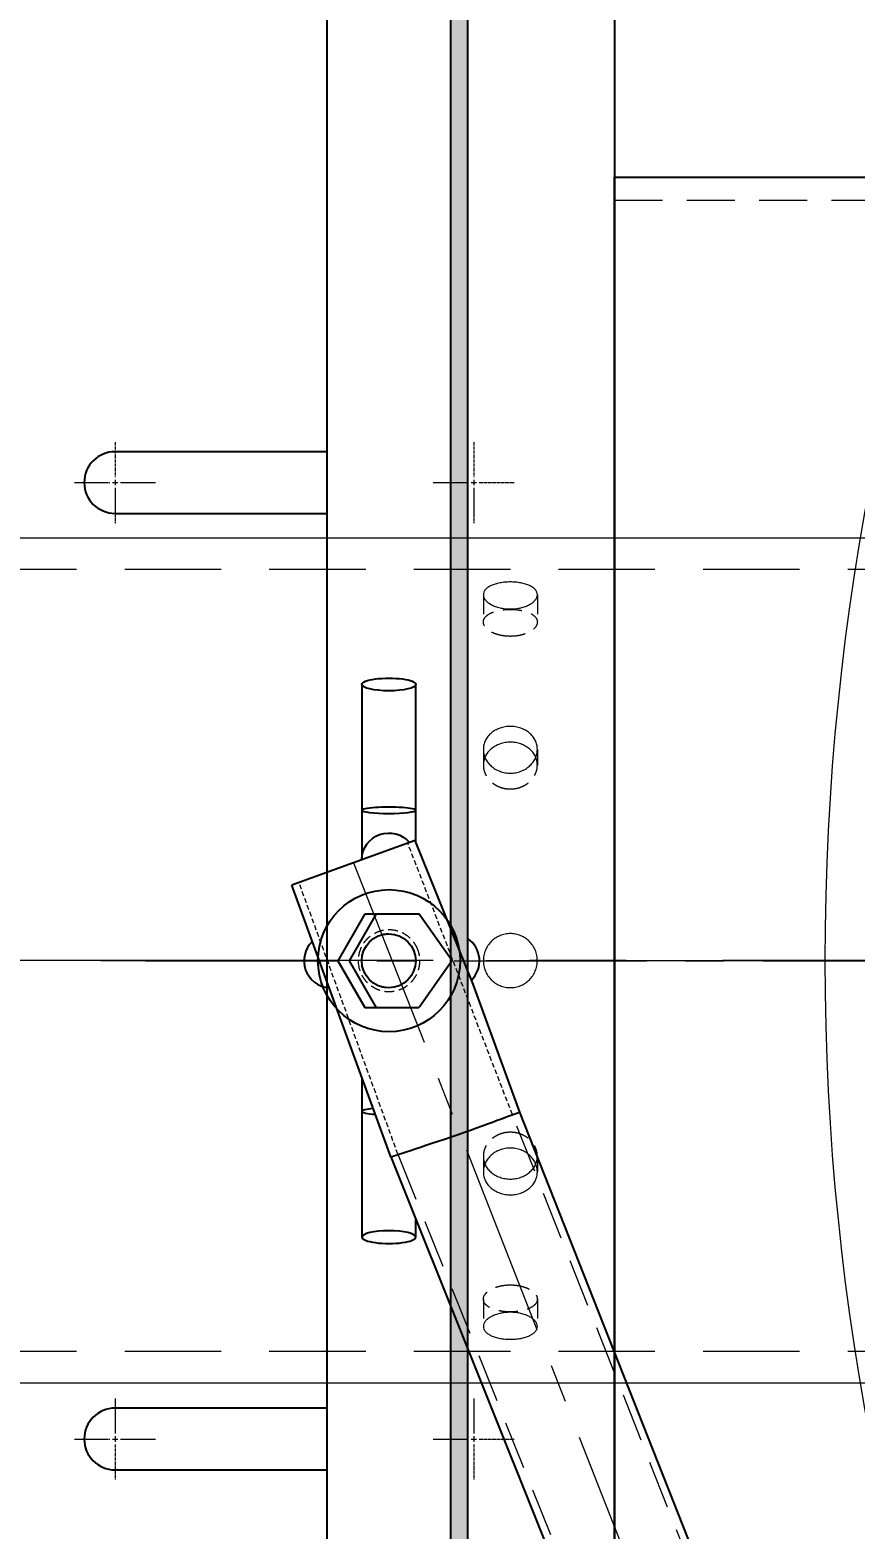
# Model space of a CAD drawing. Header units: millimetres. Extents: x -46397 to 283259, y -8690 to 23983.
# Drawn here: x 2548.6 to 2762.5, y 720 to 1108.6 of the extents above; entities that cross this region are included whole.
import ezdxf

# ---------------------------------------------------------------- set-up
doc = ezdxf.new("R2010")
doc.units = ezdxf.units.MM
for name, pattern in [('CENTER', [2, 1.25, -0.25, 0.25, -0.25]), ('CENTER2', [1.125, 0.75, -0.125, 0.125, -0.125]), ('HIDDEN', [0.375, 0.25, -0.125]), ('HIDDENX2', [0.75, 0.5, -0.25])]:
    doc.linetypes.add(name, pattern=pattern)
doc.layers.get('Defpoints').update_dxf_attribs({"lineweight": 0})
for name, color, linetype, lineweight in [('AM_8', 1, 'Continuous', 25), ('DUONGDAM', 7, 'Continuous', 25), ('DUONGDIM', 253, 'Continuous', 15), ('DUONGTAM', 1, 'CENTER', 0), ('Long_AM_Hidden', 4, 'HIDDEN', 9), ('Long_AM_Visible', 30, 'Continuous', 25), ('Long_Centerline', 1, 'CENTER', 9), ('mDƯỜNG TÂM', 8, 'CENTER', 0), ('PH-133D', 8, 'HIDDEN', 9), ('PHANTOM 2', 8, 'Continuous', 0), ('PV-133D', 7, 'Continuous', 9)]:
    doc.layers.add(name, color=color, linetype=linetype, lineweight=lineweight)
doc.layers.add('flashshoot', color=7, linetype='Continuous')
doc.styles.add('GHI CHÚ 1', font='isocp_IV25.ttf', dxfattribs={"width": 0.8})
doc.dimstyles.new('1-30SCALE', dxfattribs={"dimtxt": 75, "dimasz": 75, "dimexe": 37.5, "dimexo": 30, "dimgap": 30, "dimtad": 1, "dimtoh": 1, "dimdec": 0, "dimdsep": 46, "dimtxsty": 'GHI CHÚ 1', "dimcen": 0.09, "dimclrd": 256, "dimclre": 256, "dimclrt": 2, "dimadec": 0, "dimazin": 0, "dimtfac": 1, "dimtdec": 0, "dimtofl": 0, "dimtmove": 0, "dimatfit": 3, "dimfxl": 1, "dimlwd": 0, "dimlwe": 0, "dimarcsym": 0})

# ---------------------------------------------------------------- blocks, each defined once
blk = doc.blocks.new('A$C87972526')
at = {"color": 5, "linetype": 'Continuous', "lineweight": 0}
blk.add_circle((0, 2.34), 656, dxfattribs=at)
blk = doc.blocks.new('*U2579')
at = {"layer": 'mDƯỜNG TÂM', "color": 0, "linetype": 'CENTER2', "transparency": 16777216}
for p, q in [((0, 1.4), (0, 10.5)), ((-10.5, 0), (-1.4, 0)), ((1.4, 0), (10.5, 0)), ((0, -10.5), (0, -1.4))]:
    blk.add_line(p, q, dxfattribs=at)
at = {"layer": 'mDƯỜNG TÂM', "color": 0, "linetype": 'Continuous', "transparency": 16777216}
for p, q in [((-0.7, 0), (0.7, 0)), ((0, -0.7), (0, 0.7))]:
    blk.add_line(p, q, dxfattribs=at)
blk = doc.blocks.new('*U2580')
at = {"layer": 'mDƯỜNG TÂM', "color": 0, "linetype": 'CENTER2', "transparency": 16777216}
for p, q in [((0, 1.4), (0, 10.5)), ((-10.5, 0), (-1.4, 0)), ((1.4, 0), (10.5, 0)), ((0, -10.5), (0, -1.4))]:
    blk.add_line(p, q, dxfattribs=at)
at = {"layer": 'mDƯỜNG TÂM', "color": 0, "linetype": 'Continuous', "transparency": 16777216}
for p, q in [((-0.7, 0), (0.7, 0)), ((0, -0.7), (0, 0.7))]:
    blk.add_line(p, q, dxfattribs=at)
blk = doc.blocks.new('*U1808')
at = {"layer": 'mDƯỜNG TÂM', "color": 0, "linetype": 'CENTER2', "transparency": 16777216}
for p, q in [((0, 1.4), (0, 10.5)), ((-10.5, 0), (-1.4, 0)), ((1.4, 0), (10.5, 0)), ((0, -10.5), (0, -1.4))]:
    blk.add_line(p, q, dxfattribs=at)
at = {"layer": 'mDƯỜNG TÂM', "color": 0, "linetype": 'Continuous', "transparency": 16777216}
for p, q in [((-0.7, 0), (0.7, 0)), ((0, -0.7), (0, 0.7))]:
    blk.add_line(p, q, dxfattribs=at)
blk = doc.blocks.new('*U1809')
at = {"layer": 'mDƯỜNG TÂM', "color": 0, "linetype": 'CENTER2', "transparency": 16777216}
for p, q in [((0, 1.4), (0, 10.5)), ((-10.5, 0), (-1.4, 0)), ((1.4, 0), (10.5, 0)), ((0, -10.5), (0, -1.4))]:
    blk.add_line(p, q, dxfattribs=at)
at = {"layer": 'mDƯỜNG TÂM', "color": 0, "linetype": 'Continuous', "transparency": 16777216}
for p, q in [((-0.7, 0), (0.7, 0)), ((0, -0.7), (0, 0.7))]:
    blk.add_line(p, q, dxfattribs=at)
blk = doc.blocks.new('MH2.1')
at = {"layer": 'AM_8'}
blk.add_hatch(color=256, dxfattribs=at).paths.add_polyline_path([(290, -751), (-290, -751), (-290, -755.5), (290, -755.5)])
at = {"layer": 'DUONGDAM', "ltscale": 20}
for p, q in [((-12.2, -763.61), (-0.04, -755.09)), ((-0.04, -755.09), (12.12, -763.61)), ((-12.2, -777.65), (-12.2, -763.61)), ((12.13, -777.74), (12.13, -763.7)), ((-0.01, -781.75), (-12.17, -774.73)), ((12.15, -774.73), (-0.01, -781.75)), ((-12.19, -777.74), (-0.03, -784.76)), ((-0.03, -784.76), (12.13, -777.74))]:
    blk.add_line(p, q, dxfattribs=at)
blk.add_circle((-0.03, -771.46), 18.42, dxfattribs=at)
blk.add_arc((0, -755), 7, 44.5913, 145.1501, dxfattribs=at)
at = {"layer": 'DUONGDAM', "ltscale": 20, "extrusion": (0, 0, -1)}
blk.add_ellipse((0, -771.54), major_axis=(-7, 0), ratio=1, start_param=-4.712389, end_param=1.570796, dxfattribs=at)
at = {"layer": 'DUONGDIM'}
blk.add_lwpolyline([(-290, -751), (290, -751), (290, -755.5), (-290, -755.5)], close=True, dxfattribs=at)
at = {"layer": 'Long_AM_Hidden', "ltscale": 50}
for p, q in [((298.62, -637.14), (39.91, -739.46)), ((50.17, -769.15), (308.88, -665.33))]:
    blk.add_line(p, q, dxfattribs=at)
at = {"layer": 'Long_AM_Hidden', "ltscale": 5}
for p, q in [((39.91, -739.46), (-30.53, -766.6)), ((50.17, -769.15), (-20.27, -794.79))]:
    blk.add_line(p, q, dxfattribs=at)
at = {"layer": 'Long_AM_Hidden', "ltscale": 50}
blk.add_lwpolyline([(-197.2, -539), (197.2, -539), (197.2, -713), (-197.2, -713)], close=True, dxfattribs=at)
at = {"layer": 'Long_AM_Visible'}
for p, q in [((297.94, -635.26), (39.23, -737.58)), ((50.86, -771.03), (309.57, -667.21)), ((39.23, -737.58), (6.06, -749.65)), ((6.06, -749.65), (-31.21, -764.72)), ((-39.02, -764.5), (-71.65, -764.5)), ((-30.62, -764.5), (-39.02, -764.5)), ((-31.21, -764.72), (-19.58, -796.67)), ((71.65, -764.5), (67.13, -764.5)), ((50.86, -771.03), (-19.58, -796.67)), ((-71.65, -778.5), (-39.02, -778.5)), ((-39.02, -778.5), (-26.2, -778.5)), ((30.33, -778.5), (39.02, -778.5)), ((39.02, -778.5), (71.65, -778.5))]:
    blk.add_line(p, q, dxfattribs=at)
for points in [[(-203.2, -539), (203.2, -539), (203.2, -713), (-203.2, -713)], [(-290, -713), (290, -713), (290, -751), (-290, -751)], [(-290, -755.5), (290, -755.5), (290, -787.5), (-290, -787.5)]]:
    blk.add_lwpolyline(points, close=True, dxfattribs=at)
for points in [[(-132.01, -787.5), (-132.01, -842.5, 1), (-116.01, -842.5), (-116.01, -787.5)], [(115.99, -787.5), (115.99, -842.5, 1), (131.99, -842.5), (131.99, -787.5)]]:
    blk.add_lwpolyline(points, format="xyb", dxfattribs=at)
blk.add_arc((0, -786.5), 7, 224.0751, 355.9249, dxfattribs=at)
for centre, major_axis, ratio, start_param, end_param in [((45.04, -753.55), (-5.81, 15.97), 0.00048, -1.570796, 0), ((45.04, -753.55), (-5.81, 17.47), 0.000443, 3.141593, 4.712389), ((71.65, -771.5), (0, 7), 0.235294, 0, 1.570796), ((71.65, -771.5), (0, -7), 0.235294, 0, 3.141593), ((71.65, -771.5), (0, -7), 0.235294, -1.570796, 0), ((39.02, -771.5), (0, -7), 0.128145, -0.944828, 0), ((39.02, -771.5), (0, -7), 0.128145, 0, 1.038042)]:
    blk.add_ellipse(centre, major_axis=major_axis, ratio=ratio, start_param=start_param, end_param=end_param, dxfattribs=at)
at = {"layer": 'Long_AM_Visible', "extrusion": (0, 0, -1)}
for centre, major_axis, ratio, start_param, end_param in [((-71.65, -771.5), (0, -7), 0.235294, 0, 3.141593), ((-71.65, -771.5), (0, 7), 0.235294, 0, 1.570796), ((-39.02, -771.5), (0, -7), 0.128145, 0, 3.141593), ((-39.02, -771.5), (0, 7), 0.128145, 0, 1.570796), ((-26.32, -771.5), (0, -7), 0.974819, 0, 2.445001), ((-71.65, -771.5), (0, -7), 0.235294, -1.570796, 0), ((-39.02, -771.5), (0, -7), 0.128145, -1.570796, 0)]:
    blk.add_ellipse(centre, major_axis=major_axis, ratio=ratio, start_param=start_param, end_param=end_param, dxfattribs=at)
at = {"layer": 'Long_Centerline', "ltscale": 40}
blk.add_line((-25.4, -780.69), (303.75, -651.24), dxfattribs=at)
blk.add_lwpolyline([(0, -834.64), (0, -535.45)], dxfattribs=at)
at = {"layer": 'PH-133D', "ltscale": 10}
for points, knots in [([(-2.76, -763.94), (-2.28, -763.76), (-1.77, -763.63), (-0.72, -763.47), (-0.19, -763.44), (0.88, -763.49), (1.41, -763.57), (2.42, -763.82), (2.9, -764), (3.8, -764.42), (4.25, -764.68), (5.09, -765.29), (5.49, -765.64), (6.22, -766.43), (6.54, -766.86), (7.09, -767.76), (7.32, -768.24), (7.67, -769.2), (7.8, -769.71), (7.96, -770.76), (7.99, -771.3), (7.94, -772.36), (7.86, -772.89), (7.61, -773.9), (7.43, -774.39), (7.01, -775.29), (6.75, -775.73), (6.14, -776.58), (5.79, -776.98), (5, -777.7), (4.57, -778.02), (3.67, -778.57), (3.19, -778.8), (2.23, -779.15), (1.72, -779.28), (0.67, -779.44), (0.13, -779.47), (-0.93, -779.42), (-1.46, -779.35), (-2.47, -779.09), (-2.96, -778.92), (-3.86, -778.5), (-4.3, -778.24), (-5.15, -777.63), (-5.55, -777.27), (-6.27, -776.49), (-6.59, -776.06), (-7.14, -775.15), (-7.37, -774.67), (-7.72, -773.71), (-7.85, -773.2), (-8.01, -772.15), (-8.04, -771.62), (-7.99, -770.55), (-7.91, -770.02), (-7.66, -769.01), (-7.49, -768.53), (-7.07, -767.63), (-6.81, -767.18), (-6.19, -766.34), (-5.84, -765.94), (-5.06, -765.21), (-4.63, -764.89), (-3.72, -764.34), (-3.24, -764.11), (-2.76, -763.94)], [0, 0, 0, 0, 1.535168, 1.535168, 3.070336, 3.070336, 4.605504, 4.605504, 6.140672, 6.140672, 7.672662, 7.672662, 9.204651, 9.204651, 10.736641, 10.736641, 12.26863, 12.26863, 13.80062, 13.80062, 15.332609, 15.332609, 16.864598, 16.864598, 18.396588, 18.396588, 19.931756, 19.931756, 21.466924, 21.466924, 23.002092, 23.002092, 24.53726, 24.53726, 26.072427, 26.072427, 27.607593, 27.607593, 29.142759, 29.142759, 30.677925, 30.677925, 32.209911, 32.209911, 33.741896, 33.741896, 35.273881, 35.273881, 36.805867, 36.805867, 38.337852, 38.337852, 39.869837, 39.869837, 41.401822, 41.401822, 42.933808, 42.933808, 44.468974, 44.468974, 46.00414, 46.00414, 47.539307, 47.539307, 49.074473, 49.074473, 49.074473, 49.074473]), ([(-7, -771.54), (-7, -771.56), (-7, -771.58), (-6.99, -772.45), (-6.83, -773.29), (-6.22, -774.87), (-5.77, -775.59), (-4.63, -776.87), (-3.92, -777.41), (-2.52, -778.11), (-1.86, -778.32), (-0.91, -778.49), (-0.63, -778.52), (-0.12, -778.54), (0.11, -778.54), (0.62, -778.52), (0.91, -778.49), (1.94, -778.31), (2.67, -778.06), (4.13, -777.26), (4.84, -776.68), (5.88, -775.41), (6.25, -774.78), (6.83, -773.3), (6.99, -772.45), (7, -771.58), (7, -771.56), (7, -771.54)], [-0.054975, -0.054975, -0.054975, -0.054975, 0, 0, 2.554471, 2.554471, 5.077984, 5.077984, 7.725002, 7.725002, 9.779262, 9.779262, 10.631761, 10.631761, 11.308933, 11.308933, 12.17025, 12.17025, 14.458294, 14.458294, 17.184717, 17.184717, 19.377883, 19.377883, 21.950056, 21.950056, 22.005031, 22.005031, 22.005031, 22.005031])]:
    blk.add_open_spline(points, degree=3, knots=knots, dxfattribs=at)
at = {"layer": 'PV-133D'}
for p, q in [((-7, -771.54), (-7, -771.54)), ((7, -771.54), (7, -771.54)), ((-12.16, -774.74), (-12.16, -774.82))]:
    blk.add_line(p, q, dxfattribs=at)
at = {"layer": 'mDƯỜNG TÂM', "linetype": 'CENTER2'}
for name, p in [('*U2579', (-124.01, -749.5)), ('*U2580', (123.99, -749.5)), ('*U1808', (-124.01, -842.5)), ('*U1809', (123.99, -842.5))]:
    blk.add_blockref(name, p, dxfattribs=at)
blk = doc.blocks.new('ksajd jkajkdqwe')
at = {"rotation": 270}
blk.add_blockref('MH2.1', (5004.67, 0), dxfattribs=at)
blk = doc.blocks.new('A$C90275d84')
at = {"color": 2, "linetype": 'Continuous', "lineweight": 0, "ltscale": 10}
for p, q in [((-109.55, 1960), (-109.55, -3000)), ((109.55, 1960), (109.55, -3000))]:
    blk.add_line(p, q, dxfattribs=at)
at = {"color": 1, "linetype": 'HIDDENX2', "lineweight": 0, "ltscale": 50}
for p, q in [((-101.37, 1960), (-101.37, -3000)), ((101.37, 1960), (101.37, -3000))]:
    blk.add_line(p, q, dxfattribs=at)
at = {"color": 1, "linetype": 'HIDDENX2', "lineweight": 0, "ltscale": 10}
for p, q in [((-94.87, -733), (-87.79, -733)), ((-54.77, -733), (-50.68, -733)), ((50.68, -733), (54.77, -733)), ((87.79, -733), (94.87, -733)), ((-94.87, -747), (-87.79, -747)), ((-54.77, -747), (-50.68, -747)), ((50.68, -747), (54.77, -747)), ((87.79, -747), (94.87, -747))]:
    blk.add_line(p, q, dxfattribs=at)
at = {"color": 2, "linetype": 'Continuous', "lineweight": 0, "ltscale": 10}
for points, knots in [([(-91.18, -740), (-91.18, -740.44), (-91.2, -740.89), (-91.3, -741.8), (-91.38, -742.25), (-91.57, -743.11), (-91.69, -743.52), (-91.98, -744.29), (-92.13, -744.64), (-92.47, -745.26), (-92.66, -745.55), (-93.06, -746.07), (-93.28, -746.29), (-93.73, -746.65), (-93.96, -746.78), (-94.42, -746.96), (-94.65, -747), (-95.09, -747), (-95.32, -746.96), (-95.76, -746.78), (-95.98, -746.65), (-96.39, -746.29), (-96.59, -746.07), (-96.94, -745.55), (-97.11, -745.26), (-97.39, -744.64), (-97.53, -744.29), (-97.76, -743.52), (-97.86, -743.11), (-98.02, -742.25), (-98.08, -741.8), (-98.16, -740.89), (-98.18, -740.44), (-98.18, -739.56), (-98.16, -739.11), (-98.08, -738.2), (-98.02, -737.75), (-97.86, -736.89), (-97.76, -736.48), (-97.53, -735.71), (-97.39, -735.36), (-97.11, -734.74), (-96.94, -734.45), (-96.59, -733.93), (-96.39, -733.71), (-95.98, -733.35), (-95.76, -733.22), (-95.32, -733.04), (-95.09, -733), (-94.65, -733), (-94.42, -733.04), (-93.96, -733.22), (-93.73, -733.35), (-93.28, -733.71), (-93.06, -733.93), (-92.66, -734.45), (-92.47, -734.74), (-92.13, -735.36), (-91.98, -735.71), (-91.69, -736.48), (-91.57, -736.89), (-91.38, -737.75), (-91.3, -738.2), (-91.2, -739.11), (-91.18, -739.56), (-91.18, -740)], [0, 0, 0, 0, 1.318789, 1.318789, 2.637578, 2.637578, 3.956368, 3.956368, 5.275157, 5.275157, 6.593945, 6.593945, 7.912734, 7.912734, 9.231522, 9.231522, 10.550311, 10.550311, 11.869099, 11.869099, 13.187888, 13.187888, 14.506676, 14.506676, 15.825465, 15.825465, 17.144254, 17.144254, 18.463043, 18.463043, 19.781833, 19.781833, 21.100622, 21.100622, 22.419411, 22.419411, 23.7382, 23.7382, 25.05699, 25.05699, 26.375779, 26.375779, 27.694567, 27.694567, 29.013356, 29.013356, 30.332144, 30.332144, 31.650933, 31.650933, 32.969721, 32.969721, 34.28851, 34.28851, 35.607298, 35.607298, 36.926087, 36.926087, 38.244876, 38.244876, 39.563665, 39.563665, 40.882454, 40.882454, 42.201244, 42.201244, 42.201244, 42.201244]), ([(-48.6, -740), (-48.6, -740.44), (-48.64, -740.89), (-48.8, -741.8), (-48.92, -742.25), (-49.24, -743.11), (-49.44, -743.52), (-49.9, -744.29), (-50.16, -744.64), (-50.71, -745.26), (-51.02, -745.55), (-51.7, -746.07), (-52.06, -746.29), (-52.82, -746.65), (-53.21, -746.78), (-54, -746.96), (-54.39, -747), (-55.16, -747), (-55.55, -746.96), (-56.33, -746.78), (-56.71, -746.65), (-57.45, -746.29), (-57.8, -746.07), (-58.45, -745.55), (-58.74, -745.26), (-59.27, -744.64), (-59.51, -744.29), (-59.94, -743.52), (-60.13, -743.11), (-60.43, -742.25), (-60.54, -741.8), (-60.69, -740.89), (-60.73, -740.44), (-60.73, -739.56), (-60.69, -739.11), (-60.54, -738.2), (-60.43, -737.75), (-60.13, -736.89), (-59.94, -736.48), (-59.51, -735.71), (-59.27, -735.36), (-58.74, -734.74), (-58.45, -734.45), (-57.8, -733.93), (-57.45, -733.71), (-56.71, -733.35), (-56.33, -733.22), (-55.55, -733.04), (-55.16, -733), (-54.39, -733), (-54, -733.04), (-53.21, -733.22), (-52.82, -733.35), (-52.06, -733.71), (-51.7, -733.93), (-51.02, -734.45), (-50.71, -734.74), (-50.16, -735.36), (-49.9, -735.71), (-49.44, -736.48), (-49.24, -736.89), (-48.92, -737.75), (-48.8, -738.2), (-48.64, -739.11), (-48.6, -739.56), (-48.6, -740)], [0, 0, 0, 0, 1.318789, 1.318789, 2.637578, 2.637578, 3.956368, 3.956368, 5.275157, 5.275157, 6.593945, 6.593945, 7.912734, 7.912734, 9.231522, 9.231522, 10.550311, 10.550311, 11.869099, 11.869099, 13.187888, 13.187888, 14.506676, 14.506676, 15.825465, 15.825465, 17.144254, 17.144254, 18.463043, 18.463043, 19.781833, 19.781833, 21.100622, 21.100622, 22.419411, 22.419411, 23.7382, 23.7382, 25.05699, 25.05699, 26.375779, 26.375779, 27.694567, 27.694567, 29.013356, 29.013356, 30.332144, 30.332144, 31.650933, 31.650933, 32.969721, 32.969721, 34.28851, 34.28851, 35.607298, 35.607298, 36.926087, 36.926087, 38.244876, 38.244876, 39.563665, 39.563665, 40.882454, 40.882454, 42.201244, 42.201244, 42.201244, 42.201244]), ([(-52.72, -733.41), (-52.81, -733.45), (-52.9, -733.49), (-53.36, -733.71), (-53.71, -733.93), (-54.35, -734.45), (-54.65, -734.74), (-55.17, -735.36), (-55.42, -735.71), (-55.85, -736.48), (-56.03, -736.89), (-56.33, -737.75), (-56.44, -738.2), (-56.59, -739.11), (-56.63, -739.56), (-56.63, -740.44), (-56.59, -740.89), (-56.44, -741.8), (-56.33, -742.25), (-56.03, -743.11), (-55.85, -743.52), (-55.42, -744.29), (-55.17, -744.64), (-54.65, -745.26), (-54.35, -745.55), (-53.71, -746.07), (-53.36, -746.29), (-52.9, -746.51), (-52.81, -746.55), (-52.72, -746.59)], [12.868165, 12.868165, 12.868165, 12.868165, 13.188536, 13.188536, 14.507389, 14.507389, 15.826243, 15.826243, 17.145097, 17.145097, 18.463951, 18.463951, 19.782805, 19.782805, 21.10166, 21.10166, 22.420514, 22.420514, 23.739368, 23.739368, 25.058222, 25.058222, 26.377077, 26.377077, 27.69593, 27.69593, 29.014783, 29.014783, 29.335155, 29.335155, 29.335155, 29.335155]), ([(-7, -740), (-7, -739.56), (-6.96, -739.11), (-6.78, -738.2), (-6.65, -737.75), (-6.29, -736.89), (-6.07, -736.48), (-5.55, -735.71), (-5.26, -735.36), (-4.64, -734.74), (-4.29, -734.45), (-3.52, -733.93), (-3.11, -733.71), (-2.25, -733.35), (-1.8, -733.22), (-0.89, -733.04), (-0.44, -733), (0.44, -733), (0.89, -733.04), (1.8, -733.22), (2.25, -733.35), (3.11, -733.71), (3.52, -733.93), (4.29, -734.45), (4.64, -734.74), (5.26, -735.36), (5.55, -735.71), (6.07, -736.48), (6.29, -736.89), (6.65, -737.75), (6.78, -738.2), (6.96, -739.11), (7, -739.56), (7, -740.44), (6.96, -740.89), (6.78, -741.8), (6.65, -742.25), (6.29, -743.11), (6.07, -743.52), (5.55, -744.29), (5.26, -744.64), (4.64, -745.26), (4.29, -745.55), (3.52, -746.07), (3.11, -746.29), (2.25, -746.65), (1.8, -746.78), (0.89, -746.96), (0.44, -747), (-0.44, -747), (-0.89, -746.96), (-1.8, -746.78), (-2.25, -746.65), (-3.11, -746.29), (-3.52, -746.07), (-4.29, -745.55), (-4.64, -745.26), (-5.26, -744.64), (-5.55, -744.29), (-6.07, -743.52), (-6.29, -743.11), (-6.65, -742.25), (-6.78, -741.8), (-6.96, -740.89), (-7, -740.44), (-7, -740)], [0, 0, 0, 0, 1.318789, 1.318789, 2.637578, 2.637578, 3.956368, 3.956368, 5.275157, 5.275157, 6.593945, 6.593945, 7.912734, 7.912734, 9.231522, 9.231522, 10.550311, 10.550311, 11.869099, 11.869099, 13.187888, 13.187888, 14.506676, 14.506676, 15.825465, 15.825465, 17.144254, 17.144254, 18.463043, 18.463043, 19.781833, 19.781833, 21.100622, 21.100622, 22.419411, 22.419411, 23.7382, 23.7382, 25.05699, 25.05699, 26.375779, 26.375779, 27.694567, 27.694567, 29.013356, 29.013356, 30.332144, 30.332144, 31.650933, 31.650933, 32.969721, 32.969721, 34.28851, 34.28851, 35.607298, 35.607298, 36.926087, 36.926087, 38.244876, 38.244876, 39.563665, 39.563665, 40.882454, 40.882454, 42.201244, 42.201244, 42.201244, 42.201244]), ([(48.6, -740), (48.6, -739.56), (48.64, -739.11), (48.8, -738.2), (48.92, -737.75), (49.24, -736.89), (49.44, -736.48), (49.9, -735.71), (50.16, -735.36), (50.71, -734.74), (51.02, -734.45), (51.7, -733.93), (52.06, -733.71), (52.82, -733.35), (53.21, -733.22), (54, -733.04), (54.39, -733), (55.16, -733), (55.55, -733.04), (56.33, -733.22), (56.71, -733.35), (57.45, -733.71), (57.8, -733.93), (58.45, -734.45), (58.74, -734.74), (59.27, -735.36), (59.51, -735.71), (59.94, -736.48), (60.13, -736.89), (60.43, -737.75), (60.54, -738.2), (60.69, -739.11), (60.73, -739.56), (60.73, -740.44), (60.69, -740.89), (60.54, -741.8), (60.43, -742.25), (60.13, -743.11), (59.94, -743.52), (59.51, -744.29), (59.27, -744.64), (58.74, -745.26), (58.45, -745.55), (57.8, -746.07), (57.45, -746.29), (56.71, -746.65), (56.33, -746.78), (55.55, -746.96), (55.16, -747), (54.39, -747), (54, -746.96), (53.21, -746.78), (52.82, -746.65), (52.06, -746.29), (51.7, -746.07), (51.02, -745.55), (50.71, -745.26), (50.16, -744.64), (49.9, -744.29), (49.44, -743.52), (49.24, -743.11), (48.92, -742.25), (48.8, -741.8), (48.64, -740.89), (48.6, -740.44), (48.6, -740)], [0, 0, 0, 0, 1.318789, 1.318789, 2.637578, 2.637578, 3.956368, 3.956368, 5.275157, 5.275157, 6.593945, 6.593945, 7.912734, 7.912734, 9.231522, 9.231522, 10.550311, 10.550311, 11.869099, 11.869099, 13.187888, 13.187888, 14.506676, 14.506676, 15.825465, 15.825465, 17.144254, 17.144254, 18.463043, 18.463043, 19.781833, 19.781833, 21.100622, 21.100622, 22.419411, 22.419411, 23.7382, 23.7382, 25.05699, 25.05699, 26.375779, 26.375779, 27.694567, 27.694567, 29.013356, 29.013356, 30.332144, 30.332144, 31.650933, 31.650933, 32.969721, 32.969721, 34.28851, 34.28851, 35.607298, 35.607298, 36.926087, 36.926087, 38.244876, 38.244876, 39.563665, 39.563665, 40.882454, 40.882454, 42.201244, 42.201244, 42.201244, 42.201244]), ([(52.72, -746.59), (52.81, -746.55), (52.9, -746.51), (53.36, -746.29), (53.71, -746.07), (54.35, -745.55), (54.65, -745.26), (55.17, -744.64), (55.42, -744.29), (55.85, -743.52), (56.03, -743.11), (56.33, -742.25), (56.44, -741.8), (56.59, -740.89), (56.63, -740.44), (56.63, -739.56), (56.59, -739.11), (56.44, -738.2), (56.33, -737.75), (56.03, -736.89), (55.85, -736.48), (55.42, -735.71), (55.17, -735.36), (54.65, -734.74), (54.35, -734.45), (53.71, -733.93), (53.36, -733.71), (52.9, -733.49), (52.81, -733.45), (52.72, -733.41)], [12.868165, 12.868165, 12.868165, 12.868165, 13.188536, 13.188536, 14.507389, 14.507389, 15.826243, 15.826243, 17.145097, 17.145097, 18.463951, 18.463951, 19.782805, 19.782805, 21.10166, 21.10166, 22.420514, 22.420514, 23.739368, 23.739368, 25.058222, 25.058222, 26.377077, 26.377077, 27.69593, 27.69593, 29.014783, 29.014783, 29.335155, 29.335155, 29.335155, 29.335155]), ([(91.18, -740), (91.18, -739.56), (91.2, -739.11), (91.3, -738.2), (91.38, -737.75), (91.57, -736.89), (91.69, -736.48), (91.98, -735.71), (92.13, -735.36), (92.47, -734.74), (92.66, -734.45), (93.06, -733.93), (93.28, -733.71), (93.73, -733.35), (93.96, -733.22), (94.42, -733.04), (94.65, -733), (95.09, -733), (95.32, -733.04), (95.76, -733.22), (95.98, -733.35), (96.39, -733.71), (96.59, -733.93), (96.94, -734.45), (97.11, -734.74), (97.39, -735.36), (97.53, -735.71), (97.76, -736.48), (97.86, -736.89), (98.02, -737.75), (98.08, -738.2), (98.16, -739.11), (98.18, -739.56), (98.18, -740.44), (98.16, -740.89), (98.08, -741.8), (98.02, -742.25), (97.86, -743.11), (97.76, -743.52), (97.53, -744.29), (97.39, -744.64), (97.11, -745.26), (96.94, -745.55), (96.59, -746.07), (96.39, -746.29), (95.98, -746.65), (95.76, -746.78), (95.32, -746.96), (95.09, -747), (94.65, -747), (94.42, -746.96), (93.96, -746.78), (93.73, -746.65), (93.28, -746.29), (93.06, -746.07), (92.66, -745.55), (92.47, -745.26), (92.13, -744.64), (91.98, -744.29), (91.69, -743.52), (91.57, -743.11), (91.38, -742.25), (91.3, -741.8), (91.2, -740.89), (91.18, -740.44), (91.18, -740)], [0, 0, 0, 0, 1.318789, 1.318789, 2.637578, 2.637578, 3.956368, 3.956368, 5.275157, 5.275157, 6.593945, 6.593945, 7.912734, 7.912734, 9.231522, 9.231522, 10.550311, 10.550311, 11.869099, 11.869099, 13.187888, 13.187888, 14.506676, 14.506676, 15.825465, 15.825465, 17.144254, 17.144254, 18.463043, 18.463043, 19.781833, 19.781833, 21.100622, 21.100622, 22.419411, 22.419411, 23.7382, 23.7382, 25.05699, 25.05699, 26.375779, 26.375779, 27.694567, 27.694567, 29.013356, 29.013356, 30.332144, 30.332144, 31.650933, 31.650933, 32.969721, 32.969721, 34.28851, 34.28851, 35.607298, 35.607298, 36.926087, 36.926087, 38.244876, 38.244876, 39.563665, 39.563665, 40.882454, 40.882454, 42.201244, 42.201244, 42.201244, 42.201244])]:
    blk.add_open_spline(points, degree=3, knots=knots, dxfattribs=at)
at = {"color": 1, "linetype": 'HIDDENX2', "lineweight": 0, "ltscale": 10}
for points, knots in [([(-84.08, -740), (-84.08, -739.56), (-84.1, -739.11), (-84.2, -738.2), (-84.28, -737.75), (-84.48, -736.89), (-84.6, -736.48), (-84.88, -735.71), (-85.04, -735.36), (-85.38, -734.74), (-85.57, -734.45), (-85.97, -733.93), (-86.19, -733.71), (-86.64, -733.35), (-86.88, -733.22), (-87.34, -733.04), (-87.57, -733), (-88.01, -733), (-88.23, -733.04), (-88.68, -733.22), (-88.89, -733.35), (-89.3, -733.71), (-89.5, -733.93), (-89.86, -734.45), (-90.02, -734.74), (-90.3, -735.36), (-90.43, -735.71), (-90.66, -736.48), (-90.76, -736.89), (-90.92, -737.75), (-90.98, -738.2), (-91.06, -739.11), (-91.08, -739.56), (-91.08, -740.44), (-91.06, -740.89), (-90.98, -741.8), (-90.92, -742.25), (-90.76, -743.11), (-90.66, -743.52), (-90.43, -744.29), (-90.3, -744.64), (-90.02, -745.26), (-89.86, -745.55), (-89.5, -746.07), (-89.3, -746.29), (-88.89, -746.65), (-88.68, -746.78), (-88.23, -746.96), (-88.01, -747), (-87.57, -747), (-87.34, -746.96), (-86.88, -746.78), (-86.64, -746.65), (-86.19, -746.29), (-85.97, -746.07), (-85.57, -745.55), (-85.38, -745.26), (-85.04, -744.64), (-84.88, -744.29), (-84.6, -743.52), (-84.48, -743.11), (-84.28, -742.25), (-84.2, -741.8), (-84.1, -740.89), (-84.08, -740.44), (-84.08, -740)], [0, 0, 0, 0, 1.318854, 1.318854, 2.637708, 2.637708, 3.956563, 3.956563, 5.275417, 5.275417, 6.59427, 6.59427, 7.913123, 7.913123, 9.231977, 9.231977, 10.55083, 10.55083, 11.869683, 11.869683, 13.188536, 13.188536, 14.507389, 14.507389, 15.826243, 15.826243, 17.145097, 17.145097, 18.463951, 18.463951, 19.782805, 19.782805, 21.10166, 21.10166, 22.420514, 22.420514, 23.739368, 23.739368, 25.058222, 25.058222, 26.377077, 26.377077, 27.69593, 27.69593, 29.014783, 29.014783, 30.333636, 30.333636, 31.652489, 31.652489, 32.971343, 32.971343, 34.290196, 34.290196, 35.609049, 35.609049, 36.927902, 36.927902, 38.246757, 38.246757, 39.565611, 39.565611, 40.884465, 40.884465, 42.203319, 42.203319, 42.203319, 42.203319]), ([(-44.5, -740), (-44.5, -739.56), (-44.54, -739.11), (-44.7, -738.2), (-44.82, -737.75), (-45.14, -736.89), (-45.34, -736.48), (-45.8, -735.71), (-46.06, -735.36), (-46.61, -734.74), (-46.93, -734.45), (-47.6, -733.93), (-47.97, -733.71), (-48.73, -733.35), (-49.12, -733.22), (-49.91, -733.04), (-50.3, -733), (-51.07, -733), (-51.46, -733.04), (-52.14, -733.2), (-52.43, -733.29), (-52.72, -733.41)], [0, 0, 0, 0, 1.318854, 1.318854, 2.637708, 2.637708, 3.956563, 3.956563, 5.275417, 5.275417, 6.59427, 6.59427, 7.913123, 7.913123, 9.231977, 9.231977, 10.55083, 10.55083, 11.869683, 11.869683, 12.868165, 12.868165, 12.868165, 12.868165]), ([(52.72, -733.41), (52.43, -733.29), (52.14, -733.2), (51.46, -733.04), (51.07, -733), (50.3, -733), (49.91, -733.04), (49.12, -733.22), (48.73, -733.35), (47.97, -733.71), (47.6, -733.93), (46.93, -734.45), (46.61, -734.74), (46.06, -735.36), (45.8, -735.71), (45.34, -736.48), (45.14, -736.89), (44.82, -737.75), (44.7, -738.2), (44.54, -739.11), (44.5, -739.56), (44.5, -740)], [29.335155, 29.335155, 29.335155, 29.335155, 30.333636, 30.333636, 31.652489, 31.652489, 32.971343, 32.971343, 34.290196, 34.290196, 35.609049, 35.609049, 36.927902, 36.927902, 38.246757, 38.246757, 39.565611, 39.565611, 40.884465, 40.884465, 42.203319, 42.203319, 42.203319, 42.203319]), ([(84.08, -740), (84.08, -740.44), (84.1, -740.89), (84.2, -741.8), (84.28, -742.25), (84.48, -743.11), (84.6, -743.52), (84.88, -744.29), (85.04, -744.64), (85.38, -745.26), (85.57, -745.55), (85.97, -746.07), (86.19, -746.29), (86.64, -746.65), (86.88, -746.78), (87.34, -746.96), (87.57, -747), (88.01, -747), (88.23, -746.96), (88.68, -746.78), (88.89, -746.65), (89.3, -746.29), (89.5, -746.07), (89.86, -745.55), (90.02, -745.26), (90.3, -744.64), (90.43, -744.29), (90.66, -743.52), (90.76, -743.11), (90.92, -742.25), (90.98, -741.8), (91.06, -740.89), (91.08, -740.44), (91.08, -739.56), (91.06, -739.11), (90.98, -738.2), (90.92, -737.75), (90.76, -736.89), (90.66, -736.48), (90.43, -735.71), (90.3, -735.36), (90.02, -734.74), (89.86, -734.45), (89.5, -733.93), (89.3, -733.71), (88.89, -733.35), (88.68, -733.22), (88.23, -733.04), (88.01, -733), (87.57, -733), (87.34, -733.04), (86.88, -733.22), (86.64, -733.35), (86.19, -733.71), (85.97, -733.93), (85.57, -734.45), (85.38, -734.74), (85.04, -735.36), (84.88, -735.71), (84.6, -736.48), (84.48, -736.89), (84.28, -737.75), (84.2, -738.2), (84.1, -739.11), (84.08, -739.56), (84.08, -740)], [0, 0, 0, 0, 1.318854, 1.318854, 2.637708, 2.637708, 3.956563, 3.956563, 5.275417, 5.275417, 6.59427, 6.59427, 7.913123, 7.913123, 9.231977, 9.231977, 10.55083, 10.55083, 11.869683, 11.869683, 13.188536, 13.188536, 14.507389, 14.507389, 15.826243, 15.826243, 17.145097, 17.145097, 18.463951, 18.463951, 19.782805, 19.782805, 21.10166, 21.10166, 22.420514, 22.420514, 23.739368, 23.739368, 25.058222, 25.058222, 26.377077, 26.377077, 27.69593, 27.69593, 29.014783, 29.014783, 30.333636, 30.333636, 31.652489, 31.652489, 32.971343, 32.971343, 34.290196, 34.290196, 35.609049, 35.609049, 36.927902, 36.927902, 38.246757, 38.246757, 39.565611, 39.565611, 40.884465, 40.884465, 42.203319, 42.203319, 42.203319, 42.203319]), ([(-52.72, -746.59), (-52.43, -746.71), (-52.14, -746.8), (-51.46, -746.96), (-51.07, -747), (-50.3, -747), (-49.91, -746.96), (-49.12, -746.78), (-48.73, -746.65), (-47.97, -746.29), (-47.6, -746.07), (-46.93, -745.55), (-46.61, -745.26), (-46.06, -744.64), (-45.8, -744.29), (-45.34, -743.52), (-45.14, -743.11), (-44.82, -742.25), (-44.7, -741.8), (-44.54, -740.89), (-44.5, -740.44), (-44.5, -740)], [29.335155, 29.335155, 29.335155, 29.335155, 30.333636, 30.333636, 31.652489, 31.652489, 32.971343, 32.971343, 34.290196, 34.290196, 35.609049, 35.609049, 36.927902, 36.927902, 38.246757, 38.246757, 39.565611, 39.565611, 40.884465, 40.884465, 42.203319, 42.203319, 42.203319, 42.203319]), ([(44.5, -740), (44.5, -740.44), (44.54, -740.89), (44.7, -741.8), (44.82, -742.25), (45.14, -743.11), (45.34, -743.52), (45.8, -744.29), (46.06, -744.64), (46.61, -745.26), (46.93, -745.55), (47.6, -746.07), (47.97, -746.29), (48.73, -746.65), (49.12, -746.78), (49.91, -746.96), (50.3, -747), (51.07, -747), (51.46, -746.96), (52.14, -746.8), (52.43, -746.71), (52.72, -746.59)], [0, 0, 0, 0, 1.318854, 1.318854, 2.637708, 2.637708, 3.956563, 3.956563, 5.275417, 5.275417, 6.59427, 6.59427, 7.913123, 7.913123, 9.231977, 9.231977, 10.55083, 10.55083, 11.869683, 11.869683, 12.868165, 12.868165, 12.868165, 12.868165])]:
    blk.add_open_spline(points, degree=3, knots=knots, dxfattribs=at)
at = {"layer": 'DUONGTAM', "ltscale": 100}
blk.add_line((0, 2440), (0, -3000), dxfattribs=at)
blk = doc.blocks.new('A$Cda035db7')
at = {"layer": 'DUONGTAM', "ltscale": 200}
blk.add_line((0, -3546.23), (0, 3546.23), dxfattribs=at)
blk = doc.blocks.new('*D1392')
at = {"layer": 'Defpoints', "color": 0, "transparency": 16777216}
for p in [(6959.38, 2496.7), (-133.08, 867.35, -1.5), (6959.38, 867.35, -1.5)]:
    blk.add_point(p, dxfattribs=at)
at = {"layer": 'PHANTOM 2', "linetype": 'Continuous', "lineweight": 0, "transparency": 16777216}
for p, q in [((-133.08, 897.35), (-133.08, 2526.7)), ((6959.38, 897.35), (6959.38, 2526.7)), ((-43.08, 2496.7), (6869.38, 2496.7))]:
    blk.add_line(p, q, dxfattribs=at)
at = {"layer": 'PHANTOM 2', "transparency": 16777216}
for points in [[(-43.08, 2511.7), (-43.08, 2481.7), (-133.08, 2496.7)], [(6869.38, 2511.7), (6869.38, 2481.7), (6959.38, 2496.7)]]:
    blk.add_solid(points, dxfattribs=at)
at = {"layer": 'PHANTOM 2', "color": 2, "transparency": 16777216, "insert": (3413.15, 2576.24), "char_height": 95, "attachment_point": 5, "style": 'GHI CHÚ 1'}
blk.add_mtext('7092', dxfattribs=at)

msp = doc.modelspace()

# ---------------------------------------------------------------- block references
for name, p in [('A$C87972526', (3410.82, 865.01, -1.5)), ('ksajd jkajkdqwe', (-1591.52, 867.3, -1.5))]:
    msp.add_blockref(name, p)
at = {"layer": 'flashshoot', "rotation": 270}
for name in ['A$Cda035db7', 'A$C90275d84']:
    msp.add_blockref(name, (3413.15, 867.35, -1.5), dxfattribs=at)

# ---------------------------------------------------------------- dimensions: what is measured, and where the dimension line sits
at = {"layer": 'PHANTOM 2'}
dim = msp.add_linear_dim(base=(6959.38, 2496.7), p1=(-133.08, 867.35, -1.5), p2=(6959.38, 867.35, -1.5), dimstyle='1-30SCALE', override={"dimtxt": 95, "dimasz": 90, "dimexe": 30, "dimtmove": 1}, dxfattribs=at)
dim.commit()
dim.dimension.update_dxf_attribs({"geometry": '*D1392', "text_midpoint": (3413.15, 2576.24)})

doc.saveas('drawing.dxf')
